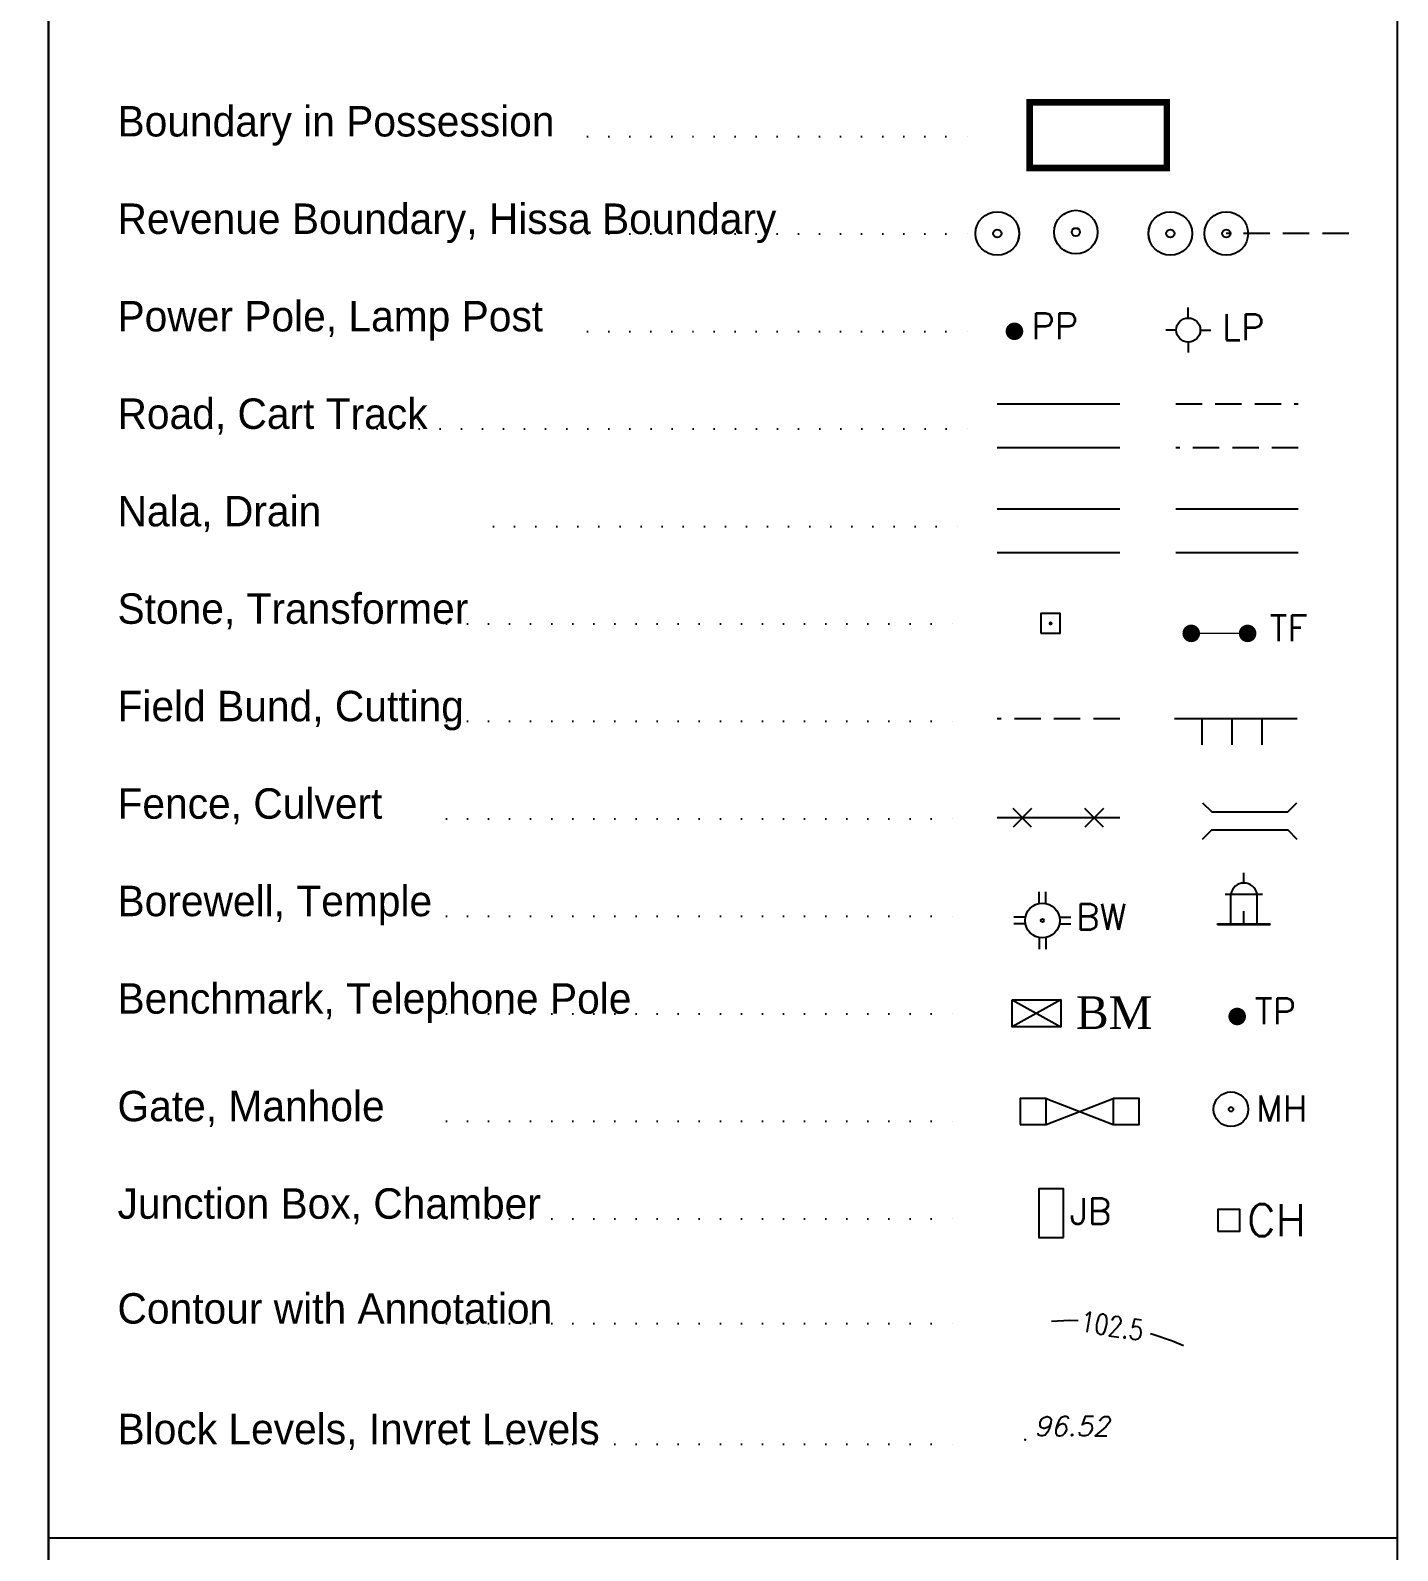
# Model space of a CAD drawing. Extents: x 1878645 to 3043969, y -1160829 to -603973.
# Drawn here: x 2256082 to 2289040, y -949044 to -912398 of the extents above; entities that cross this region are included whole.
import ezdxf
from ezdxf.enums import TextEntityAlignment as Align

# ---------------------------------------------------------------- set-up
doc = ezdxf.new("R2010")
doc.units = 0
doc.header["$LTSCALE"] = 100
doc.linetypes.add('DOT', pattern=[6.35, 0, -6.35])
doc.linetypes.add('Hidden', pattern=[9.525, 6.35, -3.175])
for name, color, linetype in [('BM', 7, 'Continuous'), ('BOR', 100, 'Continuous'), ('BOUNDARY', 7, 'Continuous'), ('BW', 5, 'Continuous'), ('CART_TRACK', 9, 'Hidden'), ('CHAMBER', 5, 'Continuous'), ('CULVERT', 10, 'Continuous'), ('CUTTING', 8, 'Continuous'), ('cvd-cant', 7, 'Continuous'), ('DRAIN', 5, 'Continuous'), ('FENCE', 7, 'Continuous'), ('FIELD_BUND', 11, 'Hidden'), ('GATE', 7, 'Continuous'), ('HISSA', 200, 'Hidden'), ('IDX_CONTOURS', 25, 'Continuous'), ('JB', 7, 'Continuous'), ('MH', 5, 'Continuous'), ('NALA', 140, 'Continuous'), ('NODES', 1, 'Continuous'), ('PL', 42, 'Continuous'), ('ROAD', 7, 'Continuous'), ('SPOTEL', 203, 'Continuous'), ('STONE', 7, 'Continuous'), ('STREE', 3, 'Continuous'), ('TEMPLE', 6, 'Continuous'), ('TITLE', 7, 'Continuous'), ('TL', 43, 'Continuous')]:
    doc.layers.add(name, color=color, linetype=linetype)
doc.styles.add('RC', font='simplex.shx', dxfattribs={"height": 4})
doc.styles.add('rs', font='romans.shx')
doc.styles.add('STY', font='stylu.ttf')
doc.styles.add('TR', font='times.ttf', dxfattribs={"height": 2.4})

# ---------------------------------------------------------------- blocks, each defined once
blk = doc.blocks.new('STN')
blk.add_lwpolyline([(-0.25, -0.25), (0.25, -0.25), (0.25, 0.25), (-0.25, 0.25)], close=True)
at = {"const_width": 0.05}
blk.add_lwpolyline([(-0.025, 0, 1), (0.025, 0, 1)], format="xyb", close=True, dxfattribs=at)
blk = doc.blocks.new('NODE2')
at = {"layer": 'NODES', "color": 9}
for radius in [1.342, 0.252]:
    blk.add_circle((0, 0), radius, dxfattribs=at)
blk = doc.blocks.new('NODE1')
at = {"layer": 'NODES'}
for radius in [1.342, 0.252]:
    blk.add_circle((0, 0), radius, dxfattribs=at)
blk = doc.blocks.new('CUT-UP')
blk.add_line((0, 1.6), (0, 0))
blk = doc.blocks.new('FEN')
for p, q in [((0.572, -0.572), (-0.572, 0.572)), ((0.572, 0.572), (-0.572, -0.572))]:
    blk.add_line(p, q)
blk = doc.blocks.new('PP')
at = {"layer": 'TITLE', "color": 42, "const_width": 0.54}
blk.add_lwpolyline([(-0.27, 0, 1), (0.27, 0, 1)], format="xyb", close=True, dxfattribs=at)
at = {"layer": 'TITLE', "color": 42, "style": 'rs', "flags": 8}
blk.add_attdef('PP', (1.038, -0.475), '', height=1.6, dxfattribs=at)
blk = doc.blocks.new('LP')
at = {"layer": 'PL'}
blk.add_line((0, -0.739), (0, -1.379), dxfattribs=at)
for points in [[(0, 0.739), (0, 1.379)], [(-0.739, 0), (-1.379, 0)], [(0.739, 0), (1.379, 0)]]:
    blk.add_lwpolyline(points, dxfattribs=at)
blk.add_circle((0, 0), 0.739, dxfattribs=at)
at = {"layer": 'PL', "style": 'rs', "flags": 8}
blk.add_attdef('LP', (2.08, -0.632), '', height=1.6, dxfattribs=at)
blk = doc.blocks.new('TF')
at = {"layer": 'TITLE', "color": 42, "const_width": 0.54}
for points in [[(-2.005, 0, 1), (-1.465, 0, 1)], [(1.465, 0, 1), (2.005, 0, 1)]]:
    blk.add_lwpolyline(points, format="xyb", close=True, dxfattribs=at)
at = {"layer": 'TITLE', "color": 42, "const_width": 0.08}
blk.add_lwpolyline([(1.735, 0), (-1.735, 0)], dxfattribs=at)
at = {"layer": 'TITLE', "color": 42, "style": 'rs', "flags": 8}
blk.add_attdef('TF', (3.087, -0.475), '', height=1.6, dxfattribs=at)
blk = doc.blocks.new('BW')
at = {"color": 5}
for p, q in [((-0.206, 1.046), (-0.206, 1.758)), ((0.206, 1.046), (0.206, 1.758)), ((-1.046, 0.206), (-1.758, 0.206)), ((1.046, 0.206), (1.758, 0.206)), ((-1.046, -0.206), (-1.758, -0.206)), ((1.046, -0.206), (1.758, -0.206)), ((-0.206, -1.046), (-0.206, -1.758)), ((0.206, -1.046), (0.206, -1.758))]:
    blk.add_line(p, q, dxfattribs=at)
for radius in [1.067, 0.0965]:
    blk.add_circle((0, 0), radius, dxfattribs=at)
at = {"color": 7, "style": 'rs', "flags": 8}
blk.add_attdef('BW', (2.081, -0.572), '', height=1.6, dxfattribs=at)
blk = doc.blocks.new('TEMPLE')
at = {"color": 6}
for p, q in [((0, 2.557), (0, 3.186)), ((-1.153, 1.876), (1.153, 1.876)), ((-0.81, 0.044), (-0.81, 1.876)), ((0.81, 0.044), (0.81, 1.876)), ((-1.624, 0.044), (1.624, 0.044)), ((-1.624, 0), (-1.624, 0.044)), ((-1.624, 0), (1.624, 0)), ((-1.59, 0), (-1.547, 0.044)), ((-1.361, 0), (-1.317, 0.044)), ((-1.132, 0), (-1.088, 0.044)), ((-0.903, 0), (-0.859, 0.044)), ((-0.674, 0), (-0.63, 0.044)), ((-0.445, 0), (-0.401, 0.044)), ((-0.216, 0), (-0.172, 0.044)), ((0, 0.044), (0, 0.826)), ((0.014, 0), (0.057, 0.044)), ((0.243, 0), (0.286, 0.044)), ((0.472, 0), (0.515, 0.044)), ((0.701, 0), (0.744, 0.044)), ((0.93, 0), (0.974, 0.044)), ((1.159, 0), (1.203, 0.044)), ((1.388, 0), (1.432, 0.044)), ((1.617, 0), (1.624, 0.007)), ((1.624, 0), (1.624, 0.044))]:
    blk.add_line(p, q, dxfattribs=at)
blk.add_arc((0, 1.735), 0.822, 9.90955, 170.09045, dxfattribs=at)
blk = doc.blocks.new('BM')
at = {"layer": 'BM'}
for p, q in [((1.506, 0.832), (-1.506, -0.832)), ((-1.506, 0.832), (1.506, -0.832))]:
    blk.add_line(p, q, dxfattribs=at)
blk.add_lwpolyline([(-1.506, 0.832), (1.506, 0.832), (1.506, -0.832), (-1.506, -0.832)], close=True, dxfattribs=at)
at = {"layer": 'BM', "style": 'TR', "flags": 8}
blk.add_attdef('BM:100.00', (2.431, -0.961), '', height=2, dxfattribs=at)
blk = doc.blocks.new('TP')
at = {"layer": 'TL', "color": 43, "const_width": 0.54}
blk.add_lwpolyline([(-0.27, 0, 1), (0.27, 0, 1)], format="xyb", close=True, dxfattribs=at)
at = {"layer": 'TL', "color": 43, "style": 'rs', "flags": 8}
blk.add_attdef('TP', (1.081, -0.475), '', height=1.6, dxfattribs=at)
blk = doc.blocks.new('GATE')
for p, q in [((-2.069, 0.8), (2.069, -0.8)), ((-2.069, -0.8), (2.069, 0.8))]:
    blk.add_line(p, q)
for points in [[(-3.669, -0.8), (-2.069, -0.8), (-2.069, 0.8), (-3.669, 0.8)], [(2.069, -0.8), (3.669, -0.8), (3.669, 0.8), (2.069, 0.8)]]:
    blk.add_lwpolyline(points, close=True)
blk = doc.blocks.new('MH')
at = {"color": 5}
for radius in [1.067, 0.136]:
    blk.add_circle((0, 0), radius, dxfattribs=at)
at = {"color": 7, "style": 'rs', "flags": 8}
blk.add_attdef('MH', (1.539, -0.752), '', height=1.6, dxfattribs=at)
blk = doc.blocks.new('JB')
blk.add_lwpolyline([(0, -3), (0, 0), (-1.5, 0), (-1.5, -3)], close=True)
at = {"style": 'rs', "flags": 8}
blk.add_attdef('JB', (0.409, -2.192), '', height=1.6, dxfattribs=at)
blk = doc.blocks.new('CH')
at = {"layer": 'CHAMBER'}
blk.add_lwpolyline([(-0.48, -0.48), (0.48, -0.48), (0.48, 0.48), (-0.48, 0.48)], close=True, dxfattribs=at)
at = {"layer": 'CHAMBER', "color": 7, "style": 'rs', "flags": 8}
blk.add_attdef('CH', (0.794, -0.694), '', height=1.4, dxfattribs=at)
blk = doc.blocks.new('PO1')
at = {"const_width": 0.09}
blk.add_lwpolyline([(-0.05, 0, 1), (0.05, 0, 1)], format="xyb", close=True, dxfattribs=at)
at = {"style": 'rs', "oblique": 15}
blk.add_attdef('XXX', (0.55, 0.23), '', height=1.6, dxfattribs=at)

msp = doc.modelspace()

# ---------------------------------------------------------------- linework, layer by layer
at = {"layer": 'BM'}
for p, q in [((2280924.05132, -935764.58393), (2279744.85601, -936415.79939)), ((2279744.85601, -935764.58393), (2280924.05132, -936415.79939))]:
    msp.add_line(p, q, dxfattribs=at)
msp.add_lwpolyline([(2279744.85601, -935764.58393), (2280924.05132, -935764.58393), (2280924.05132, -936415.79939), (2279744.85601, -936415.79939)], close=True, dxfattribs=at)
at = {"layer": 'BOR', "lineweight": 25}
msp.add_line((2256520.49098, -948736.5767), (2289039.66032, -948736.5767), dxfattribs=at)
at = {"layer": 'BOR'}
for points in [[(2256520.49098, -873569.65187), (2256520.49098, -985969.65187)], [(2256520.49098, -985969.65187), (2289039.66032, -985969.65187), (2289039.66032, -873604.97267)]]:
    msp.add_lwpolyline(points, dxfattribs=at)
at = {"layer": 'BOUNDARY', "const_width": 156.63414}
msp.add_lwpolyline([(2280169.98888, -914131.38914), (2283475.53693, -914131.38914), (2283475.53693, -915716.89079), (2280169.98888, -915716.89079)], close=True, dxfattribs=at)
at = {"layer": 'BW', "color": 5}
for p, q in [((2280395.84753, -933446.64616), (2280395.84753, -933167.72753)), ((2280557.12921, -933446.64616), (2280557.12921, -933167.72753)), ((2280067.07325, -933775.42044), (2279788.15462, -933775.42044)), ((2280067.07325, -933936.70212), (2279788.15462, -933936.70212)), ((2280885.90349, -933775.42044), (2281164.82212, -933775.42044)), ((2280885.90349, -933936.70212), (2281164.82212, -933936.70212)), ((2280395.84753, -934265.4764), (2280395.84753, -934544.39503)), ((2280557.12921, -934265.4764), (2280557.12921, -934544.39503))]:
    msp.add_line(p, q, dxfattribs=at)
for radius in [417.69103, 37.76882]:
    msp.add_circle((2280476.48837, -933856.06128), radius, dxfattribs=at)
at = {"layer": 'CART_TRACK', "linetype": 'Hidden'}
for p, q in [((2283692.5568, -921399.77504), (2286646.29198, -921399.77504)), ((2286646.29198, -922458.49229), (2283692.5568, -922458.49229))]:
    msp.add_line(p, q, dxfattribs=at)
at = {"layer": 'CHAMBER'}
msp.add_lwpolyline([(2284705.03071, -941346.81652), (2285234.04001, -941346.81652), (2285234.04001, -940817.80721), (2284705.03071, -940817.80721)], close=True, dxfattribs=at)
at = {"layer": 'CULVERT'}
for points in [[(2284340.54749, -931017.24376), (2284562.06161, -931238.75788), (2286390.8961, -931238.75788), (2286612.41022, -931017.24376)], [(2284340.54749, -931893.9168), (2284562.06161, -931672.40268), (2286390.8961, -931672.40268), (2286612.41022, -931893.9168)]]:
    msp.add_lwpolyline(points, dxfattribs=at)
at = {"layer": 'CUTTING'}
for p, q in [((2286617.55456, -928994.10233), (2283663.81938, -928994.10233)), ((2284325.11238, -929620.63888), (2284325.11238, -928994.10233)), ((2285051.21321, -929620.63888), (2285051.21321, -928994.10233)), ((2285777.31536, -929620.63888), (2285777.31536, -928994.10233))]:
    msp.add_line(p, q, dxfattribs=at)
at = {"layer": 'DRAIN', "linetype": 'Continuous'}
for p, q in [((2283692.5568, -923934.27562), (2286646.29198, -923934.27562)), ((2286646.29198, -924992.99286), (2283692.5568, -924992.99286))]:
    msp.add_line(p, q, dxfattribs=at)
at = {"layer": 'FENCE'}
for p, q in [((2280218.36387, -931603.04092), (2279770.55408, -931155.23112)), ((2280218.36387, -931155.23112), (2279770.55408, -931603.04092)), ((2281951.70452, -931603.04092), (2281503.89473, -931155.23112)), ((2281951.70452, -931155.23112), (2281503.89473, -931603.04092)), ((2282344.11095, -931379.13602), (2279390.37576, -931379.13602))]:
    msp.add_line(p, q, dxfattribs=at)
at = {"layer": 'FIELD_BUND'}
msp.add_line((2282344.11095, -928994.10233), (2279390.37576, -928994.10233), dxfattribs=at)
at = {"layer": 'GATE'}
for p, q in [((2280565.18325, -938145.46998), (2282185.87702, -938772.00652)), ((2280565.18325, -938772.00652), (2282185.87702, -938145.46998))]:
    msp.add_line(p, q, dxfattribs=at)
for points in [[(2279938.64671, -938772.00652), (2280565.18325, -938772.00652), (2280565.18325, -938145.46998), (2279938.64671, -938145.46998)], [(2282185.87702, -938772.00652), (2282812.41356, -938772.00652), (2282812.41356, -938145.46998), (2282185.87702, -938145.46998)]]:
    msp.add_lwpolyline(points, close=True, dxfattribs=at)
at = {"layer": 'HISSA'}
msp.add_line((2287863.84324, -917293.92656), (2284910.10806, -917293.92656), dxfattribs=at)
at = {"layer": 'IDX_CONTOURS', "flags": 128}
for points in [[(2281337.81273, -943506.54496), (2281142.51232, -943498.53379), (2280700.33004, -943519.07229)], [(2283881.4023, -944104.91532), (2283610.35783, -943998.09531), (2283139.12713, -943837.20835), (2283079.29074, -943820.23926)]]:
    msp.add_lwpolyline(points, dxfattribs=at)
at = {"layer": 'JB'}
msp.add_lwpolyline([(2280981.92175, -941495.06072), (2280981.92175, -940320.30471), (2280394.54375, -940320.30471), (2280394.54375, -941495.06072)], close=True, dxfattribs=at)
at = {"layer": 'MH', "color": 5}
for radius in [417.69103, 53.13661]:
    msp.add_circle((2285022.96506, -938406.29963), radius, dxfattribs=at)
at = {"layer": 'NALA'}
for p, q in [((2279390.37576, -923934.27562), (2282344.11095, -923934.27562)), ((2282344.11095, -924992.99286), (2279390.37576, -924992.99286))]:
    msp.add_line(p, q, dxfattribs=at)
at = {"layer": 'NODES'}
for centre, radius in [((2279390.37576, -917293.92656), 525.34316), ((2283561.6622, -917293.92656), 525.34316), ((2279390.37576, -917293.92656), 98.54899), ((2283561.6622, -917293.92656), 98.54899)]:
    msp.add_circle(centre, radius, dxfattribs=at)
at = {"layer": 'NODES', "color": 9}
for centre, radius in [((2281283.65256, -917260.52674), 525.34316), ((2284910.10806, -917293.92656), 525.34316), ((2281283.65256, -917260.52674), 98.54899), ((2284910.10806, -917293.92656), 98.54899)]:
    msp.add_circle(centre, radius, dxfattribs=at)
at = {"layer": 'PL'}
msp.add_line((2283994.38464, -919909.86257), (2283994.38464, -920160.47719), dxfattribs=at)
for points in [[(2283994.38464, -919331.20912), (2283994.38464, -919080.5945)], [(2283705.05791, -919620.53585), (2283454.44329, -919620.53585)], [(2284283.71136, -919620.53585), (2284534.32598, -919620.53585)]]:
    msp.add_lwpolyline(points, dxfattribs=at)
msp.add_circle((2283994.38464, -919620.53585), 289.32673, dxfattribs=at)
at = {"layer": 'ROAD'}
for p, q in [((2279390.37576, -921399.77504), (2282344.11095, -921399.77504)), ((2282344.11095, -922458.49229), (2279390.37576, -922458.49229))]:
    msp.add_line(p, q, dxfattribs=at)
at = {"layer": 'SPOTEL', "const_width": 28.19414, "elevation": 30236.65349}
msp.add_lwpolyline([(2280047.7292, -946371.60868, 1), (2280075.92335, -946371.60868, 1)], format="xyb", close=True, dxfattribs=at)
at = {"layer": 'STONE'}
msp.add_lwpolyline([(2280439.65676, -926928.30703), (2280909.55917, -926928.30703), (2280909.55917, -926458.40462), (2280439.65676, -926458.40462)], close=True, dxfattribs=at)
at = {"layer": 'STONE', "const_width": 46.99024}
msp.add_lwpolyline([(2280651.11285, -926693.35583, 1), (2280698.10309, -926693.35583, 1)], format="xyb", close=True, dxfattribs=at)
at = {"layer": 'TEMPLE', "color": 6}
for p, q in [((2285334.68399, -932952.6008), (2285334.68399, -932706.53079)), ((2284883.25112, -933219.17679), (2285786.11686, -933219.17679)), ((2285017.49987, -933936.88113), (2285017.49987, -933219.17679)), ((2285651.86812, -933936.88113), (2285651.86812, -933219.17679)), ((2285334.68399, -933936.88113), (2285334.68399, -933630.3208)), ((2284698.57398, -933936.88113), (2285970.79401, -933936.88113)), ((2284698.57398, -933953.94439), (2284698.57398, -933936.88113)), ((2284698.57398, -933953.94439), (2285970.79401, -933953.94439)), ((2284712.00232, -933953.94439), (2284729.06558, -933936.88113)), ((2284801.71554, -933953.94439), (2284818.7788, -933936.88113)), ((2284891.42876, -933953.94439), (2284908.49202, -933936.88113)), ((2284981.14197, -933953.94439), (2284998.20524, -933936.88113)), ((2285070.85519, -933953.94439), (2285087.91845, -933936.88113)), ((2285160.56841, -933953.94439), (2285177.63167, -933936.88113)), ((2285250.28163, -933953.94439), (2285267.34489, -933936.88113)), ((2285339.99485, -933953.94439), (2285357.05811, -933936.88113)), ((2285429.70807, -933953.94439), (2285446.77133, -933936.88113)), ((2285519.42128, -933953.94439), (2285536.48454, -933936.88113)), ((2285609.1345, -933953.94439), (2285626.19776, -933936.88113)), ((2285698.84772, -933953.94439), (2285715.91098, -933936.88113)), ((2285788.56094, -933953.94439), (2285805.6242, -933936.88113)), ((2285878.27416, -933953.94439), (2285895.33742, -933936.88113)), ((2285967.98737, -933953.94439), (2285970.79401, -933951.13775)), ((2285970.79401, -933953.94439), (2285970.79401, -933936.88113))]:
    msp.add_line(p, q, dxfattribs=at)
at = {"layer": 'TEMPLE'}
msp.add_lwpolyline([(2256520.49098, -873569.65187), (2144120.49098, -873569.65187), (2144120.49098, -985969.65187), (2256520.49098, -985969.65187)], close=True, dxfattribs=at)
at = {"layer": 'TEMPLE', "color": 6}
msp.add_arc((2285334.68399, -933274.58878), 321.98798, 9.909554012, 170.090445988, dxfattribs=at)
at = {"layer": 'TITLE', "linetype": 'DOT', "ltscale": 0.8}
for p, q in [((2269514.09531, -914955.61045), (2278693.70372, -914955.61045)), ((2269514.09531, -917305.12248), (2278693.70372, -917305.12248)), ((2269514.09531, -919654.63451), (2278693.70372, -919654.63451)), ((2263929.8975, -922004.14654), (2278693.70372, -922004.14654)), ((2267247.33568, -924353.65857), (2278693.70372, -924353.65857)), ((2266108.64582, -926703.1706), (2278693.70372, -926703.1706)), ((2266108.64582, -929052.68263), (2278693.70372, -929052.68263)), ((2266108.64582, -931402.19466), (2278693.70372, -931402.19466)), ((2266108.64582, -933751.70669), (2278693.70372, -933751.70669)), ((2266108.64582, -936101.21872), (2278693.70372, -936101.21872)), ((2266108.64582, -938695.08324), (2278693.70372, -938695.08324)), ((2266108.64582, -941044.59527), (2278693.70372, -941044.59527)), ((2266108.64582, -943572.78278), (2278693.70372, -943572.78278)), ((2266108.64582, -946479.53611), (2278693.70372, -946479.53611))]:
    msp.add_line(p, q, dxfattribs=at)
at = {"layer": 'TITLE', "color": 42, "const_width": 211.45608}
for points in [[(2279697.70147, -919651.79066, 1), (2279909.15755, -919651.79066, 1)], [(2283960.0112, -926934.27039, 1), (2284171.46728, -926934.27039, 1)], [(2285318.53954, -926934.27039, 1), (2285529.99563, -926934.27039, 1)]]:
    msp.add_lwpolyline(points, format="xyb", close=True, dxfattribs=at)
at = {"layer": 'TITLE', "color": 42, "const_width": 31.32683}
msp.add_lwpolyline([(2285424.26759, -926934.27039), (2284065.73924, -926934.27039)], dxfattribs=at)
at = {"layer": 'TL', "color": 43, "const_width": 211.45608}
msp.add_lwpolyline([(2285067.33251, -936168.49831, 1), (2285278.78859, -936168.49831, 1)], format="xyb", close=True, dxfattribs=at)

# ---------------------------------------------------------------- block references
at = {"layer": 'BW', "xscale": 391.5853383964889, "yscale": 391.5853383964889, "zscale": 391.5853383964889}
msp.add_blockref('BW', (2280476.48837, -933856.06128), dxfattribs=at).add_auto_attribs({'BW': 'BW'})
at = {"layer": 'CHAMBER', "xscale": 551.0513602957799, "yscale": 551.0513602957799, "zscale": 551.0513602957799}
msp.add_blockref('CH', (2284969.53536, -941082.31186), dxfattribs=at).add_auto_attribs({'CH': 'CH'})
at = {"layer": 'CUTTING', "color": 4, "xscale": 391.5853383964889, "yscale": 391.5853383964889, "zscale": 391.5853383964889, "rotation": 180}
for p in [(2284325.11238, -928994.10233), (2285051.21321, -928994.10233), (2285777.31536, -928994.10233)]:
    msp.add_blockref('CUT-UP', p, dxfattribs=at)
at = {"layer": 'FENCE', "xscale": 391.5853383964889, "yscale": 391.5853383964889, "zscale": 391.5853383964889}
for p in [(2279994.45898, -931379.13602), (2281727.79963, -931379.13602)]:
    msp.add_blockref('FEN', p, dxfattribs=at)
at = {"layer": 'GATE', "xscale": 391.5853383964889, "yscale": 391.5853383964889, "zscale": 391.5853383964889}
msp.add_blockref('GATE', (2281375.53013, -938458.73825), dxfattribs=at)
at = {"layer": 'JB', "xscale": 391.5853383964889, "yscale": 391.5853383964889, "zscale": 391.5853383964889}
msp.add_blockref('JB', (2280981.92175, -940320.30471), dxfattribs=at).add_auto_attribs({'JB': 'JB'})
at = {"layer": 'MH', "xscale": 391.5853383964889, "yscale": 391.5853383964889, "zscale": 391.5853383964889}
msp.add_blockref('MH', (2285022.96506, -938406.29963), dxfattribs=at).add_auto_attribs({'MH': 'MH'})
at = {"layer": 'NODES', "xscale": 391.585338396489, "yscale": 391.585338396489, "zscale": 391.585338396489, "rotation": 330.8920495171315}
for name, p in [('NODE1', (2279390.37576, -917293.92656)), ('NODE2', (2281283.65256, -917260.52674)), ('NODE1', (2283561.6622, -917293.92656)), ('NODE2', (2284910.10806, -917293.92656))]:
    msp.add_blockref(name, p, dxfattribs=at)
at = {"layer": 'PL', "xscale": 391.5853383964889, "yscale": 391.5853383964889, "zscale": 391.5853383964889}
for name, p, values in [('PP', (2279803.42951, -919651.79066), {'PP': 'PP'}), ('LP', (2283994.38464, -919620.53585), {'LP': 'LP'}), ('TF', (2284745.00341, -926934.27039), {'TF': 'TF'})]:
    msp.add_blockref(name, p, dxfattribs=at).add_auto_attribs(values)
at = {"layer": 'SPOTEL'}
ref = msp.add_blockref('PO1', (2280061.82627, -946371.60868, 30236.65349), dxfattribs=dict(at, xscale=313.2682707172624, yscale=313.2682707172624, zscale=313.2682707172624))
ref.add_attrib('XXX', '96.52', (2280276.61287, -946281.12839, 30236.65349), dxfattribs={"layer": '0', "height": 469.902406, "style": 'rs', "oblique": 15})
at = {"layer": 'STONE', "xscale": 939.8048121514311, "yscale": 939.8048121514311, "zscale": 939.8048121514311}
msp.add_blockref('STN', (2280674.60797, -926693.35583), dxfattribs=at)
at = {"layer": 'STREE', "xscale": 391.5853383964889, "yscale": 391.5853383964889, "zscale": 391.5853383964889}
msp.add_blockref('BM', (2280334.45367, -936090.19166), dxfattribs=at).add_auto_attribs({'BM:100.00': 'BM'})
at = {"layer": 'TEMPLE', "xscale": 391.5853383964889, "yscale": 391.5853383964889, "zscale": 391.5853383964889}
msp.add_blockref('TEMPLE', (2285334.68399, -933953.94439), dxfattribs=at)
at = {"layer": 'TL', "xscale": 391.5853383964889, "yscale": 391.5853383964889, "zscale": 391.5853383964889}
msp.add_blockref('TP', (2285173.06055, -936168.49831), dxfattribs=at).add_auto_attribs({'TP': 'TP'})

# ---------------------------------------------------------------- texts
at = {"layer": 'BM', "style": 'TR'}
msp.add_text('BM', height=783.170677, dxfattribs=at).set_placement((2281286.48172, -936466.34961))
at = {"layer": 'BW', "color": 7, "style": 'rs'}
msp.add_text('BW', height=626.536541, dxfattribs=at).set_placement((2281291.31906, -934080.16286))
at = {"layer": 'CHAMBER', "color": 7, "style": 'rs'}
msp.add_text('CH', height=771.471904, dxfattribs=at).set_placement((2285406.87946, -941464.92609))
at = {"layer": 'cvd-cant', "linetype": 'ByBlock', "style": 'RC', "width": 0.8}
msp.add_text('102.5', height=493.357802, rotation=351.10286811, dxfattribs=at).set_placement((2281405.16782, -943509.30785), align=Align.MIDDLE_LEFT)
at = {"layer": 'JB', "style": 'rs'}
msp.add_text('JB', height=626.536541, dxfattribs=at).set_placement((2281142.27137, -941178.46997))
at = {"layer": 'MH', "color": 7, "style": 'rs'}
msp.add_text('MH', height=626.536541, dxfattribs=at).set_placement((2285625.60039, -938700.85137))
at = {"layer": 'PL', "style": 'rs'}
msp.add_text('LP', height=626.536541, dxfattribs=at).set_placement((2284808.8559, -919868.12245))
at = {"layer": 'SPOTEL', "style": 'rs', "oblique": 15}
msp.add_text('96.52', height=469.902406, dxfattribs=at).set_placement((2280276.61287, -946281.12839, 30236.65349))
at = {"layer": 'TITLE', "color": 210, "style": 'STY'}
for s, p in [('Boundary in Possession', (2258181.65155, -914955.61045)), ('Revenue Boundary, Hissa Boundary', (2258181.65155, -917305.12248)), ('Power Pole, Lamp Post', (2258181.65155, -919654.63451)), ('Road, Cart Track', (2258181.65155, -922004.14654)), ('Nala, Drain', (2258181.65155, -924353.65857)), ('Stone, Transformer', (2258181.65155, -926703.1706)), ('Field Bund, Cutting', (2258181.65155, -929052.68263)), ('Fence, Culvert', (2258181.65155, -931402.19466)), ('Borewell, Temple', (2258181.65155, -933751.70669)), ('Benchmark, Telephone Pole', (2258181.65155, -936101.21872)), ('Gate, Manhole', (2258181.65155, -938695.08324)), ('Junction Box, Chamber', (2258181.65155, -941044.59527)), ('Contour with Annotation', (2258181.65155, -943572.78278)), ('Block Levels, Invret Levels', (2258181.65155, -946479.53611))]:
    msp.add_text(s, height=734.2225095, dxfattribs=at).set_placement(p)
at = {"layer": 'TITLE', "color": 42, "style": 'rs'}
for s, p in [('PP', (2280210.01582, -919837.92971)), ('TF', (2285953.67809, -927120.40944))]:
    msp.add_text(s, height=626.536541, dxfattribs=at).set_placement(p)
at = {"layer": 'TL', "color": 43, "style": 'rs'}
msp.add_text('TP', height=626.536541, dxfattribs=at).set_placement((2285596.36252, -936354.63735))

doc.saveas('drawing.dxf')
